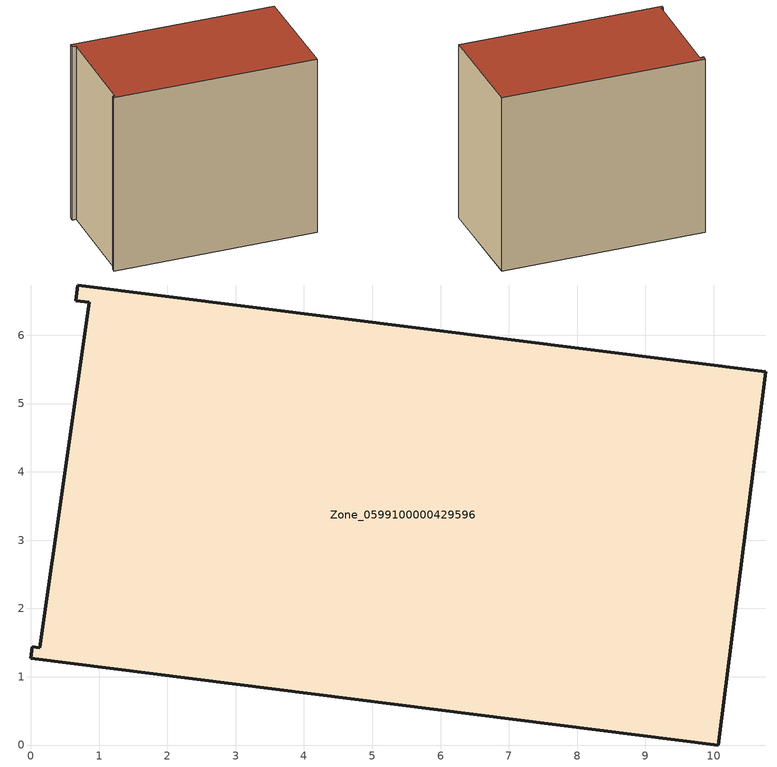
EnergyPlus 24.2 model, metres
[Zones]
Zone_0599100000429596
 floor ground (C_G): 0.66,6.51 0.69,6.74 10.76,5.47 10.07,0 0,1.27 0.02,1.44 0.13,1.42 0.85,6.49 z0
 wall outside (C_F): 0.69,6.74 0.66,6.51 0.85,6.49 0.13,1.42 0.02,1.44 0,1.27 10.07,0 10.76,5.47 0.69,6.74 z0:9.17
 roof outside (C_R): 0.02,1.44 0,1.27 10.07,0 10.76,5.47 0.69,6.74 0.66,6.51 0.85,6.49 0.13,1.42 z9.17
[BUILDING]
Pand.0599100000429596: North Axis=0; Terrain=City; Loads Convergence Tolerance Value=0.04; Temperature Convergence Tolerance Value=0.4; Solar Distribution=FullExterior; Maximum Number of Warmup Days=25; Minimum Number of Warmup Days=1
[Site:Location]
Rotterdam.The.Hague.AP_ZH_NLD Design_Conditions: Latitude=51.96; Longitude=4.45; Time Zone=1; Elevation=-4.5
[SITE:GROUNDTEMPERATURE:BUILDINGSURFACE]
18, 18, 18, 18, 18, 18, 18, 18, 18, 18, 18, 18
[MATERIAL] Thermal Absorptance=0.9; Solar Absorptance=0.7; Visible Absorptance=0.7
Name | Roughness | Thickness | Conductivity | Density | Specific Heat
G.TI.2006-2014 | MediumSmooth | 0.15 | 0.06 | 540 | 1210
F.TI.2006-2014 | Rough | 0.3 | 0.12 | 1920 | 840
R.TI.2006-2014 | MediumRough | 0.2 | 0.08 | 1500 | 1000
[CONSTRUCTION]
C_G: G.TI.2006-2014
C_F: F.TI.2006-2014
C_R: R.TI.2006-2014
[ZONE]
Zone_0599100000429596: Type=1; Multiplier=1; Ceiling Height=Autocalculate; Volume=Autocalculate; Floor Area=autocalculate; Part of Total Floor Area=Yes
[ZONEINFILTRATION:DESIGNFLOWRATE]
Infil_Zone_0599100000429596: Zone or ZoneList or Space or SpaceList=Zone_0599100000429596; Schedule=AlwaysOn; Design Flow Rate Calculation Method=Flow/Area; Flow Rate per Floor Area=0.0015; Constant Term Coefficient=1; Temperature Term Coefficient=0; Velocity Term Coefficient=0; Velocity Squared Term Coefficient=0
[HVACTEMPLATE:ZONE:IDEALLOADSAIRSYSTEM]
Zone_0599100000429596: Maximum Heating Supply Air Temperature=50; Minimum Cooling Supply Air Temperature=13; Maximum Heating Supply Air Humidity Ratio=0.0156; Minimum Cooling Supply Air Humidity Ratio=0.0077; Heating Limit=NoLimit; Cooling Limit=NoLimit; Dehumidification Control Type=ConstantSensibleHeatRatio; Cooling Sensible Heat Ratio=0.7; Dehumidification Setpoint=60; Humidification Control Type=None; Humidification Setpoint=30; Outdoor Air Method=None; Outdoor Air Flow Rate per Person=0.00944; Outdoor Air Flow Rate per Zone Floor Area=0; Outdoor Air Flow Rate per Zone=0; Demand Controlled Ventilation Type=None; Outdoor Air Economizer Type=NoEconomizer; Heat Recovery Type=None; Sensible Heat Recovery Effectiveness=0.7; Latent Heat Recovery Effectiveness=0.65
[ZONECONTROL:THERMOSTAT]
ThermostatControl_Zone_0599100000429596: Zone or ZoneList=Zone_0599100000429596; Control Type Schedule=DualSetpointControlType; Control 1=Thermostat_Zone_0599100000429596; Temperature Difference Between Cutout And Setpoint=0
[THERMOSTATSETPOINT:DUALSETPOINT]
Thermostat_Zone_0599100000429596: Heating Setpoint Temperature Schedule=HeatingSetpoint_Zone_0599100000429596; Cooling Setpoint Temperature Schedule=CoolingSetpoint_Zone_0599100000429596
[SCHEDULE:COMPACT]
HeatingSetpoint_Zone_0599100000429596: Through: 12/31, For: AllDays, Until: 24:00, 21
CoolingSetpoint_Zone_0599100000429596: Through: 12/31, For: AllDays, Until: 24:00, 24
DualSetpointControlType: Through: 12/31, For: AllDays, Until: 24:00, 4
AlwaysOn: Through: 12/31, For: AllDays, Until: 24:00, 1
